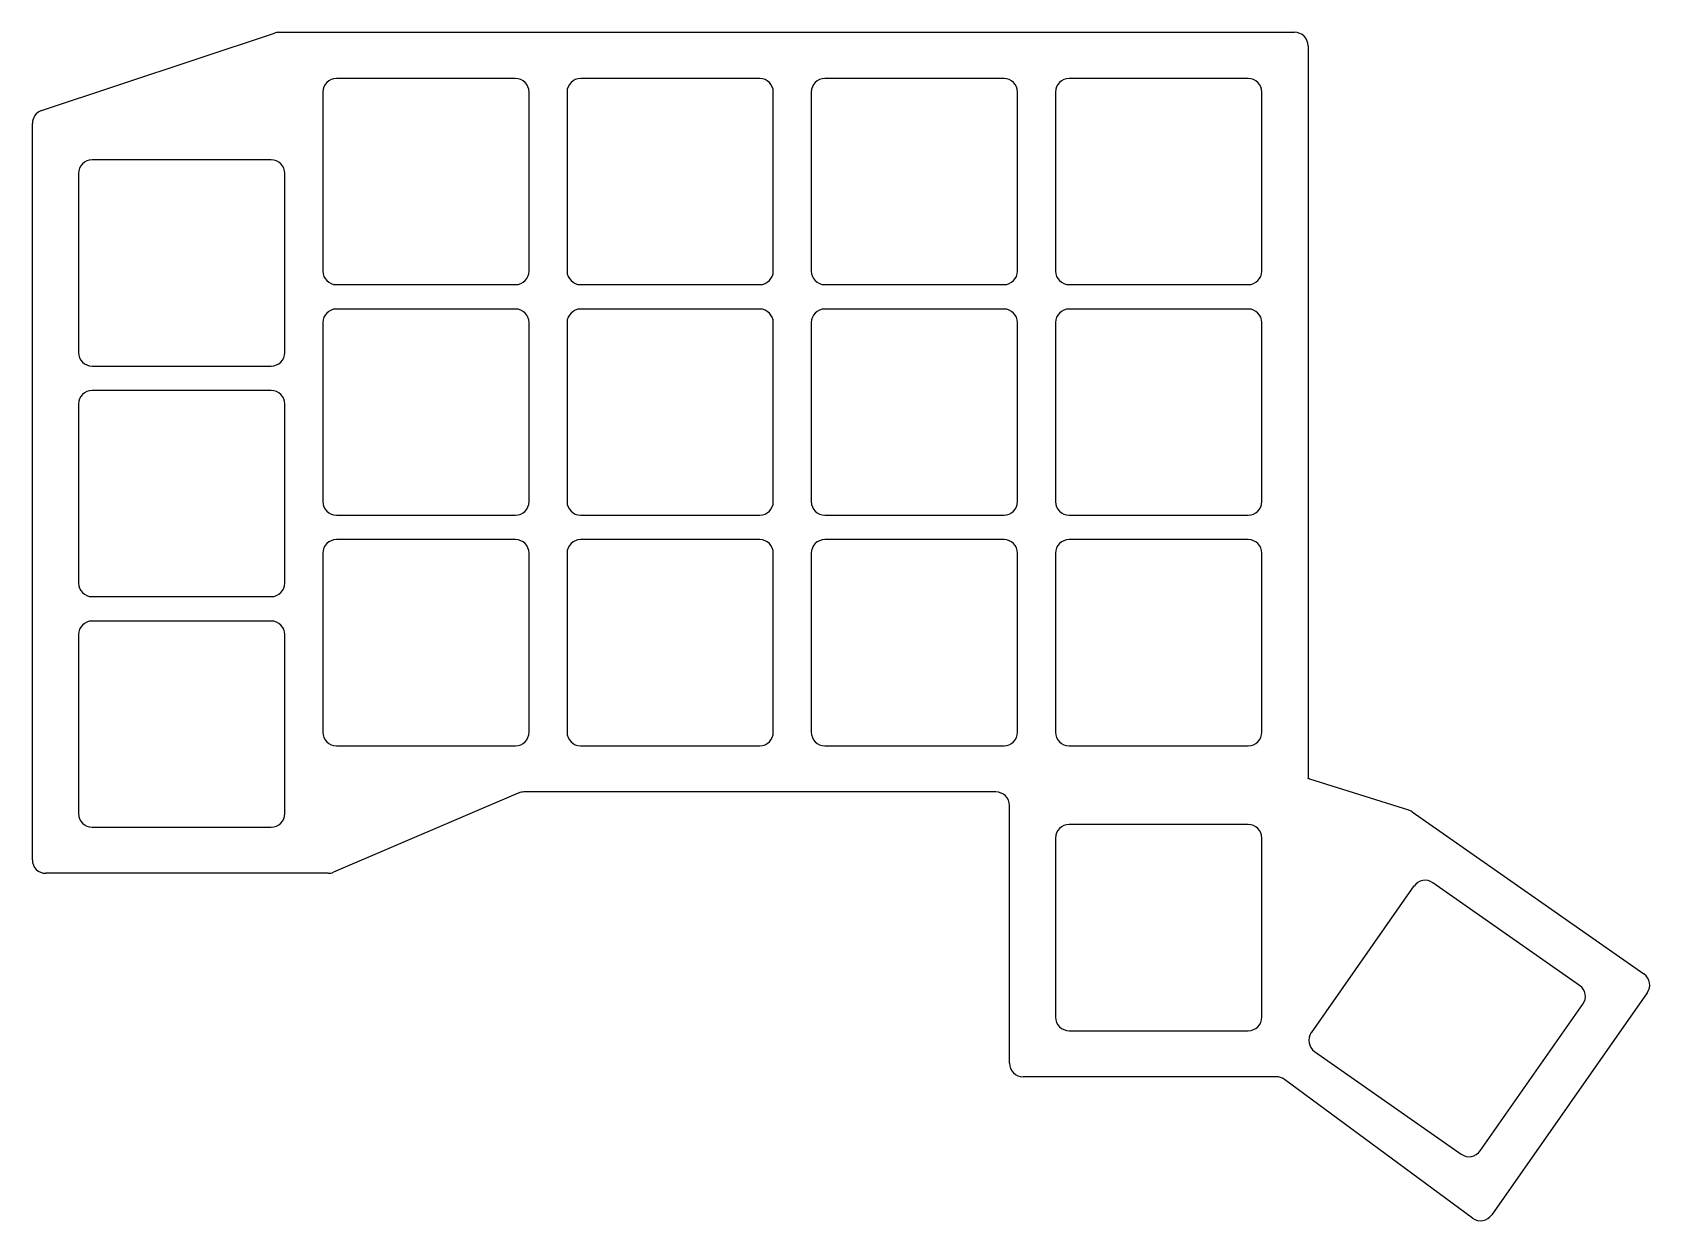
# Model space of a CAD drawing. Header units: millimetres. Extents: x -11 to 108, y -37 to 51.
import ezdxf

# ---------------------------------------------------------------- set-up
doc = ezdxf.new("R2010")
doc.units = ezdxf.units.MM

msp = doc.modelspace()

# ---------------------------------------------------------------- linework, layer by layer
at = {"linetype": 'CONTINUOUS'}
for p, q in [((-10.32, 45.23), (6.85, 50.95)), ((7.16, 51), (82, 51)), ((83, 50), (83, -4.01)), ((10.4, 46.6), (10.4, 33.4)), ((24.6, 47.6), (11.4, 47.6)), ((25.6, 33.4), (25.6, 46.6)), ((28.4, 46.6), (28.4, 33.4)), ((42.6, 47.6), (29.4, 47.6)), ((43.6, 33.4), (43.6, 46.6)), ((46.4, 46.6), (46.4, 33.4)), ((60.6, 47.6), (47.4, 47.6)), ((61.6, 33.4), (61.6, 46.6)), ((64.4, 46.6), (64.4, 33.4)), ((78.6, 47.6), (65.4, 47.6)), ((79.6, 33.4), (79.6, 46.6)), ((-11, -10), (-11, 44.28)), ((-7.6, 40.6), (-7.6, 27.4)), ((6.6, 41.6), (-6.6, 41.6)), ((7.6, 27.4), (7.6, 40.6)), ((11.4, 32.4), (24.6, 32.4)), ((29.4, 32.4), (42.6, 32.4)), ((47.4, 32.4), (60.6, 32.4)), ((65.4, 32.4), (78.6, 32.4)), ((24.6, 30.6), (11.4, 30.6)), ((42.6, 30.6), (29.4, 30.6)), ((60.6, 30.6), (47.4, 30.6)), ((78.6, 30.6), (65.4, 30.6)), ((10.4, 29.6), (10.4, 16.4)), ((25.6, 16.4), (25.6, 29.6)), ((28.4, 29.6), (28.4, 16.4)), ((43.6, 16.4), (43.6, 29.6)), ((46.4, 29.6), (46.4, 16.4)), ((61.6, 16.4), (61.6, 29.6)), ((64.4, 29.6), (64.4, 16.4)), ((79.6, 16.4), (79.6, 29.6)), ((-6.6, 26.4), (6.6, 26.4)), ((6.6, 24.6), (-6.6, 24.6)), ((-7.6, 23.6), (-7.6, 10.4)), ((7.6, 10.4), (7.6, 23.6)), ((11.4, 15.4), (24.6, 15.4)), ((29.4, 15.4), (42.6, 15.4)), ((47.4, 15.4), (60.6, 15.4)), ((65.4, 15.4), (78.6, 15.4)), ((24.6, 13.6), (11.4, 13.6)), ((42.6, 13.6), (29.4, 13.6)), ((60.6, 13.6), (47.4, 13.6)), ((78.6, 13.6), (65.4, 13.6)), ((10.4, 12.6), (10.4, -0.6)), ((25.6, -0.6), (25.6, 12.6)), ((28.4, 12.6), (28.4, -0.6)), ((43.6, -0.6), (43.6, 12.6)), ((46.4, 12.6), (46.4, -0.6)), ((61.6, -0.6), (61.6, 12.6)), ((64.4, 12.6), (64.4, -0.6)), ((79.6, -0.6), (79.6, 12.6)), ((-6.6, 9.4), (6.6, 9.4)), ((6.6, 7.6), (-6.6, 7.6)), ((-7.6, 6.6), (-7.6, -6.6)), ((7.6, -6.6), (7.6, 6.6)), ((11.4, -1.6), (24.6, -1.6)), ((29.4, -1.6), (42.6, -1.6)), ((47.4, -1.6), (60.6, -1.6)), ((65.4, -1.6), (78.6, -1.6)), ((83.1, -4.03), (90.4, -6.33)), ((24.81, -5.08), (11.19, -10.92)), ((60, -5), (25.21, -5)), ((61, -25), (61, -6)), ((90.67, -6.47), (107.75, -18.42)), ((-6.6, -7.6), (6.6, -7.6)), ((78.6, -7.4), (65.4, -7.4)), ((64.4, -8.4), (64.4, -21.6)), ((79.6, -21.6), (79.6, -8.4)), ((10.79, -11), (-10, -11)), ((103.01, -19.26), (92.2, -11.69)), ((90.81, -11.93), (83.24, -22.75)), ((107.99, -19.82), (96.54, -36.18)), ((95.69, -31.46), (103.26, -20.65)), ((65.4, -22.6), (78.6, -22.6)), ((83.48, -24.14), (94.29, -31.71)), ((80.67, -26), (62, -26)), ((95.12, -36.41), (81.26, -26.2))]:
    msp.add_line(p, q, dxfattribs=at)
for centre, start, end in [((7.16, 50), 90, 108.435), ((82, 50), 0, 90), ((11.4, 46.6), 90, 180), ((24.6, 46.6), 0, 90), ((29.4, 46.6), 90, 180), ((42.6, 46.6), 0, 90), ((47.4, 46.6), 90, 180), ((60.6, 46.6), 0, 90), ((65.4, 46.6), 90, 180), ((78.6, 46.6), 0, 90), ((-10, 44.28), 108.435, 180), ((-6.6, 40.6), 90, 180), ((6.6, 40.6), 0, 90), ((11.4, 33.4), 180, 270), ((24.6, 33.4), 270, 0), ((29.4, 33.4), 180, 270), ((42.6, 33.4), 270, 0), ((47.4, 33.4), 180, 270), ((60.6, 33.4), 270, 0), ((65.4, 33.4), 180, 270), ((78.6, 33.4), 270, 0), ((11.4, 29.6), 90, 180), ((24.6, 29.6), 0, 90), ((29.4, 29.6), 90, 180), ((42.6, 29.6), 0, 90), ((47.4, 29.6), 90, 180), ((60.6, 29.6), 0, 90), ((65.4, 29.6), 90, 180), ((78.6, 29.6), 0, 90), ((-6.6, 27.4), 180, 270), ((6.6, 27.4), 270, 0), ((-6.6, 23.6), 90, 180), ((6.6, 23.6), 0, 90), ((11.4, 16.4), 180, 270), ((24.6, 16.4), 270, 0), ((29.4, 16.4), 180, 270), ((42.6, 16.4), 270, 0), ((47.4, 16.4), 180, 270), ((60.6, 16.4), 270, 0), ((65.4, 16.4), 180, 270), ((78.6, 16.4), 270, 0), ((11.4, 12.6), 90, 180), ((24.6, 12.6), 0, 90), ((29.4, 12.6), 90, 180), ((42.6, 12.6), 0, 90), ((47.4, 12.6), 90, 180), ((60.6, 12.6), 0, 90), ((65.4, 12.6), 90, 180), ((78.6, 12.6), 0, 90), ((-6.6, 10.4), 180, 270), ((6.6, 10.4), 270, 0), ((-6.6, 6.6), 90, 180), ((6.6, 6.6), 0, 90), ((11.4, -0.6), 180, 270), ((24.6, -0.6), 270, 0), ((29.4, -0.6), 180, 270), ((42.6, -0.6), 270, 0), ((47.4, -0.6), 180, 270), ((60.6, -0.6), 270, 0), ((65.4, -0.6), 180, 270), ((78.6, -0.6), 270, 0), ((82.8, -4.99), 72.5, 78.5862), ((25.21, -6), 90, 113.1986), ((60, -6), 0, 90), ((-6.6, -6.6), 180, 270), ((6.6, -6.6), 270, 0), ((90.1, -7.29), 55, 72.5), ((65.4, -8.4), 90, 180), ((78.6, -8.4), 0, 90), ((-10, -10), 180, 270), ((10.79, -10), 270, 293.1986), ((91.63, -12.51), 55, 145), ((107.18, -19.24), 325, 55), ((102.44, -20.08), 325, 55), ((65.4, -21.6), 180, 270), ((78.6, -21.6), 270, 0), ((84.06, -23.32), 145, 235), ((62, -25), 180, 270), ((80.67, -27), 53.605, 90), ((94.87, -30.89), 235, 325), ((95.72, -35.61), 233.605, 325)]:
    msp.add_arc(centre, 1, start, end, dxfattribs=at)

doc.saveas('drawing.dxf')
